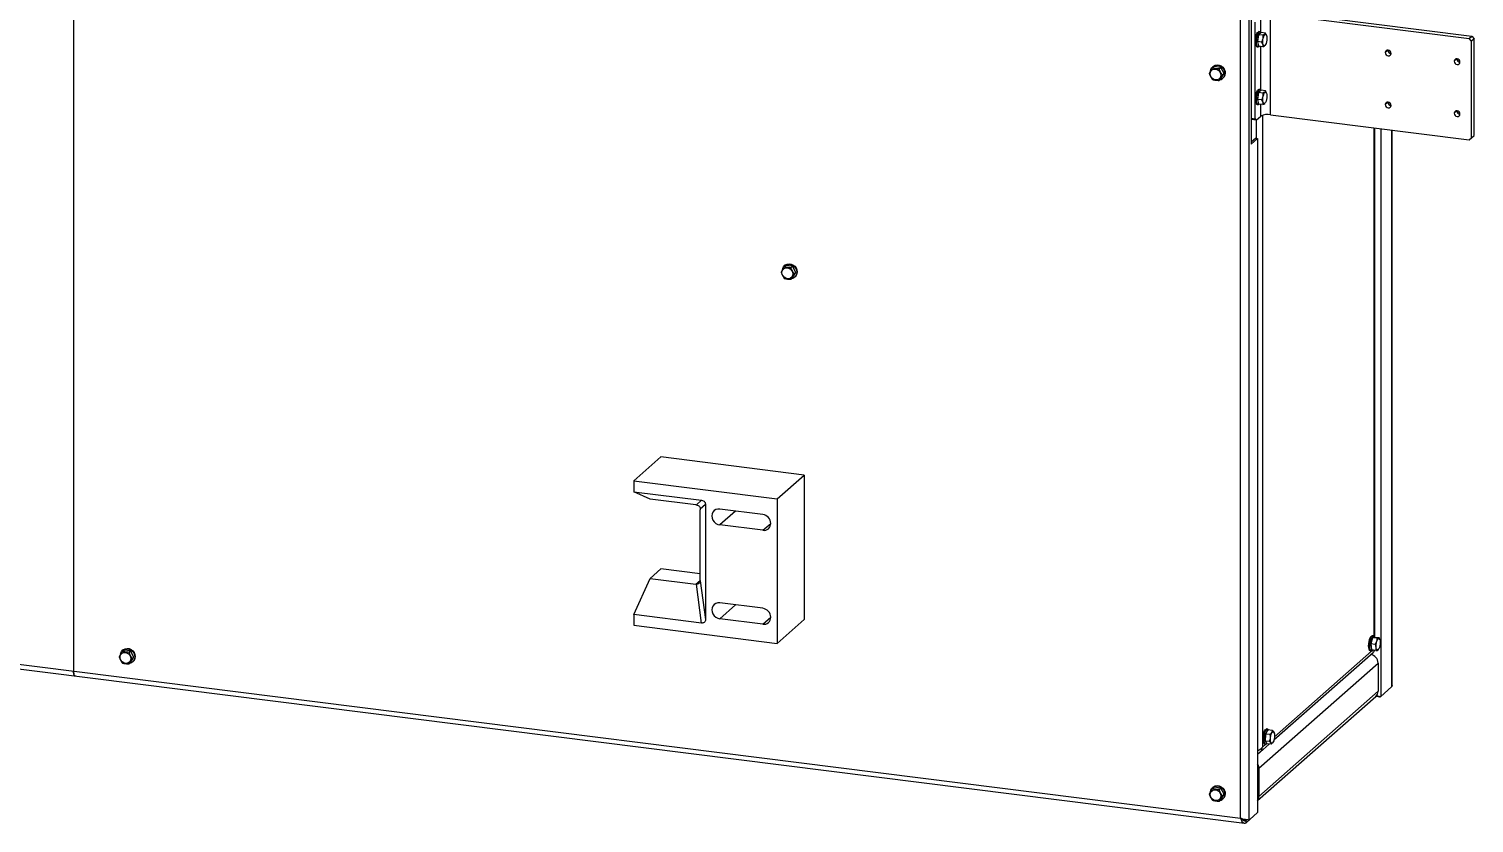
# Paper-space layout '_Dimetrico' of a CAD drawing. Header units: millimetres. Extents: x -872 to 994, y -625 to 651.
# Drawn here: x 52 to 994, y -625 to -107 of the extents above; entities that cross this region are included whole.
import ezdxf

# ---------------------------------------------------------------- set-up
doc = ezdxf.new("R2010")
doc.units = ezdxf.units.MM

psp = doc.layouts.new('_Dimetrico')

# ---------------------------------------------------------------- linework, layer by layer
at = {"color": 7, "linetype": 'Continuous', "lineweight": 25}
for p, q in [((80.75, 444.34), (80.75, -525.81)), ((847.51, -622.97), (847.51, 351.5)), ((841.71, -621.68), (841.71, 348.47)), ((848.75, -87.5), (848.75, -181.78)), ((851.46, -165.25), (851.46, -102.08)), ((854.99, -108.59), (854.99, -97.55)), ((861.44, -162.58), (861.44, -96.58)), ((861.44, -96.58), (990.99, -112.9)), ((863.21, -95.02), (992.76, -111.34)), ((853.63, -110.35), (852.81, -114.84)), ((855.26, -108.91), (853.63, -110.35)), ((856.43, -110.71), (853.63, -110.35)), ((854.6, -108.38), (853.85, -108.29)), ((858.06, -109.26), (855.26, -108.91)), ((858.77, -110.76), (858.06, -109.26)), ((858.85, -110.97), (858.79, -110.76)), ((990.99, -112.9), (992.76, -111.34)), ((992.4, -114.49), (990.99, -112.9)), ((994.16, -112.93), (992.4, -114.49)), ((992.76, -111.34), (994.16, -112.93)), ((994.16, -176.1), (994.16, -112.93)), ((851.46, -114.81), (852.21, -114.9)), ((852.6, -118.21), (853.35, -118.3)), ((855.62, -115.2), (852.81, -114.84)), ((852.81, -114.84), (853.63, -117.89)), ((856.43, -118.25), (853.63, -117.89)), ((854.99, -146.31), (854.99, -118.07)), ((856.39, -114.99), (855.62, -115.2)), ((857.9, -117.2), (858.1, -116.85)), ((938.04, -120.48), (936.27, -122.03)), ((938.04, -120.48), (938.04, -120.37)), ((992.4, -177.66), (992.4, -114.49)), ((823.53, -132.08), (824.59, -131.14)), ((823.9, -131.03), (823.62, -131.28)), ((828.91, -131.69), (824.59, -131.14)), ((827.85, -132.62), (828.91, -131.69)), ((831.07, -135.73), (828.91, -131.69)), ((982.94, -126.13), (981.17, -127.69)), ((982.94, -126.13), (982.94, -126.03)), ((822, -135.83), (821.37, -135.58)), ((827.85, -140.16), (828.91, -139.23)), ((828.91, -139.23), (831.07, -135.73)), ((829.02, -136.72), (830.01, -136.66)), ((830.01, -136.66), (831.07, -135.73)), ((830.23, -138.78), (830.52, -138.53)), ((831.13, -137.85), (830.52, -138.53)), ((831.13, -137.85), (830.84, -138.1)), ((853.63, -148.06), (852.81, -152.56)), ((855.26, -146.62), (853.63, -148.06)), ((856.43, -148.42), (853.63, -148.06)), ((854.6, -146.1), (853.85, -146)), ((858.06, -146.98), (855.26, -146.62)), ((858.77, -148.47), (858.06, -146.98)), ((858.85, -148.68), (858.79, -148.47)), ((851.46, -152.52), (852.21, -152.62)), ((852.6, -155.92), (853.35, -156.02)), ((855.62, -152.91), (852.81, -152.56)), ((852.81, -152.56), (853.63, -155.61)), ((856.43, -155.96), (853.63, -155.61)), ((854.99, -163.54), (854.99, -155.78)), ((856.39, -152.7), (855.62, -152.91)), ((857.9, -154.91), (858.1, -154.57)), ((938.04, -154.42), (936.27, -155.98)), ((938.04, -154.42), (938.04, -154.32)), ((982.94, -160.07), (981.17, -161.63)), ((982.94, -160.07), (982.94, -159.97)), ((848.75, -164.91), (851.46, -165.25)), ((851.99, -166.2), (848.75, -165.79)), ((851.46, -165.25), (851.99, -166.2)), ((851.94, -166.19), (851.94, -177.91)), ((851.99, -166.2), (854.99, -163.54)), ((852.28, -177.95), (852.28, -165.94)), ((856.26, -162.92), (856.26, -575.38)), ((861.44, -162.58), (990.99, -178.9)), ((848.75, -180.37), (851.59, -177.86)), ((848.75, -181.78), (852.99, -178.04)), ((851.59, -177.86), (852.99, -178.04)), ((852.99, -178.04), (852.99, -618.14)), ((929.09, -503.25), (929.09, -171.1)), ((929.38, -503.8), (929.38, -171.13)), ((933.4, -171.64), (933.4, -542.23)), ((940.33, -172.51), (940.33, -536.12)), ((940.67, -535.16), (940.67, -172.56)), ((990.99, -178.9), (994.16, -176.1)), ((544.31, -261.89), (545.37, -260.95)), ((544.68, -260.84), (544.4, -261.09)), ((549.69, -261.5), (545.37, -260.95)), ((548.63, -262.43), (549.69, -261.5)), ((551.85, -265.54), (549.69, -261.5)), ((542.78, -265.65), (542.15, -265.39)), ((548.63, -269.98), (549.69, -269.04)), ((549.69, -269.04), (551.85, -265.54)), ((549.8, -266.53), (550.79, -266.48)), ((550.79, -266.48), (551.85, -265.54)), ((551.01, -268.59), (551.3, -268.34)), ((551.9, -267.66), (551.3, -268.34)), ((551.9, -267.66), (551.62, -267.91)), ((463.8, -385.98), (446.12, -401.57)), ((557.34, -397.76), (463.8, -385.98)), ((446.12, -401.57), (446.12, -408.64)), ((446.12, -401.57), (539.67, -413.35)), ((539.67, -413.35), (557.34, -397.76)), ((557.34, -397.76), (557.34, -492.04)), ((-869.79, -408.98), (844.39, -624.95)), ((-869.16, -406.13), (841.71, -621.68)), ((446.12, -408.64), (490.38, -414.22)), ((456.73, -413.43), (446.12, -408.64)), ((486.66, -417.2), (456.73, -413.43)), ((486.96, -417.24), (490.38, -414.22)), ((539.67, -413.35), (539.67, -507.63)), ((492.89, -417.06), (489.47, -420.09)), ((489.47, -466.58), (489.47, -420.38)), ((492.89, -417.06), (492.89, -492.14)), ((530.31, -423.49), (502.25, -419.95)), ((512.54, -421.25), (502.25, -430.32)), ((530.31, -433.86), (502.25, -430.32)), ((530.31, -433.86), (535.46, -429.32)), ((463.8, -459.05), (456.73, -465.28)), ((489.47, -462.28), (463.8, -459.05)), ((446.12, -488.78), (456.73, -465.28)), ((456.73, -465.28), (486.66, -469.05)), ((486.66, -469.05), (489.47, -466.58)), ((490.38, -494.36), (486.96, -469.07)), ((489.47, -466.85), (492.89, -492.14)), ((446.12, -488.78), (446.12, -495.85)), ((490.38, -494.36), (446.12, -488.78)), ((530.31, -484.77), (502.25, -481.24)), ((512.54, -482.53), (502.25, -491.61)), ((446.12, -495.85), (539.67, -507.63)), ((530.31, -495.14), (502.25, -491.61)), ((530.31, -495.14), (535.46, -490.61)), ((539.67, -507.63), (557.34, -492.04)), ((927.97, -503.95), (926.79, -508)), ((929.6, -508.35), (926.79, -508)), ((926.79, -508), (927.18, -511.88)), ((928.52, -502.81), (927.77, -502.72)), ((929.54, -503.78), (927.97, -503.95)), ((930.78, -504.3), (927.97, -503.95)), ((932.35, -504.13), (929.54, -503.78)), ((930.36, -508.38), (929.6, -508.35)), ((932.58, -505.02), (932.35, -504.13)), ((932.76, -505.4), (932.65, -505)), ((111.09, -516.73), (110.45, -516.47)), ((112.61, -512.97), (113.68, -512.04)), ((112.99, -511.92), (112.71, -512.17)), ((118, -512.58), (113.68, -512.04)), ((116.94, -513.52), (118, -512.58)), ((120.16, -516.62), (118, -512.58)), ((118, -520.12), (120.16, -516.62)), ((118.11, -517.61), (119.1, -517.56)), ((119.1, -517.56), (120.16, -516.62)), ((863.66, -570.61), (928.26, -513.64)), ((863.99, -568.56), (927.29, -512.74)), ((925.38, -509.24), (926.12, -509.33)), ((926.52, -512.64), (927.27, -512.73)), ((929.99, -512.24), (927.18, -511.88)), ((931.55, -512.07), (931.67, -511.82)), ((931.64, -511.94), (932.02, -511.28)), ((116.94, -521.06), (118, -520.12)), ((119.32, -519.67), (119.6, -519.42)), ((120.21, -518.75), (119.6, -519.42)), ((120.21, -518.75), (119.93, -518.99)), ((853.78, -589.07), (931.56, -520.47)), ((931.56, -520.47), (931.56, -538.95)), ((940.33, -536.12), (933.4, -542.23)), ((852.99, -610.27), (930.14, -542.24)), ((853.78, -607.55), (931.56, -538.95)), ((930.21, -542.17), (932.41, -542.44)), ((859.74, -564.08), (858.19, -566.83)), ((859.57, -563.61), (858.83, -563.52)), ((862.55, -564.43), (859.74, -564.08)), ((854.62, -578.58), (860.53, -573.37)), ((856.26, -575.38), (858.35, -573.54)), ((856.43, -570.04), (857.18, -570.13)), ((857.58, -573.44), (858.32, -573.54)), ((858.19, -566.83), (857.87, -571.38)), ((860.67, -571.74), (857.87, -571.38)), ((857.87, -571.38), (859.09, -573.19)), ((861, -567.18), (858.19, -566.83)), ((861.9, -573.54), (859.09, -573.19)), ((861.43, -571.28), (860.67, -571.74)), ((861.9, -573.54), (862.96, -572.27)), ((862.97, -572.28), (863.08, -572.09)), ((863.82, -566.2), (863.71, -565.81)), ((852.99, -577.85), (853.63, -577.46)), ((852.99, -579.96), (854.41, -578.71)), ((853.78, -589.07), (853.78, -607.55)), ((823.53, -602.54), (824.59, -601.6)), ((823.9, -601.49), (823.62, -601.74)), ((828.91, -602.15), (824.59, -601.6)), ((827.85, -603.08), (828.91, -602.15)), ((831.07, -606.19), (828.91, -602.15)), ((822, -606.3), (821.37, -606.04)), ((827.85, -610.62), (828.91, -609.69)), ((828.91, -609.69), (831.07, -606.19)), ((829.02, -607.18), (830.01, -607.13)), ((830.01, -607.13), (831.07, -606.19)), ((830.23, -609.24), (830.52, -608.99)), ((831.13, -608.31), (830.52, -608.99)), ((831.13, -608.31), (830.84, -608.56)), ((845.44, -624.79), (852.99, -618.14)), ((845.44, -623.38), (843.86, -623.18)), ((845.44, -623.38), (846.04, -622.85)), ((845.44, -624.79), (845.44, -623.38))]:
    psp.add_line(p, q, dxfattribs=at)
at = {"color": 7, "linetype": 'Continuous', "lineweight": 25, "flags": 128}
for points in [[(851.46, -114.81), (851.53, -113.42), (851.74, -112.01), (852.07, -110.71), (852.49, -109.61), (852.97, -108.81), (853.48, -108.36), (853.85, -108.29)], [(852.21, -114.9), (852.28, -113.51), (852.49, -112.11), (852.82, -110.8), (853.24, -109.7), (853.72, -108.9), (854.23, -108.46), (854.71, -108.41), (855.13, -108.76), (855.24, -108.93)], [(856.39, -114.99), (856.45, -113.83), (856.64, -112.68), (856.94, -111.64), (857.31, -110.81), (857.72, -110.28), (858.13, -110.09), (858.5, -110.26), (858.79, -110.79), (858.98, -111.61), (859.04, -112.64)], [(859.04, -112.64), (858.98, -113.8), (858.79, -114.95), (858.5, -115.99), (858.13, -116.82), (857.72, -117.35), (857.31, -117.54), (856.94, -117.37), (856.64, -116.84), (856.45, -116.02), (856.39, -114.99)], [(852.6, -118.21), (852.49, -118.19), (852.07, -117.83), (851.74, -117.11), (851.53, -116.07), (851.46, -114.81)], [(854.08, -117.95), (853.72, -118.23), (853.24, -118.28), (852.82, -117.93), (852.49, -117.2), (852.28, -116.17), (852.21, -114.9)], [(940.01, -122.51), (939.87, -121.77), (939.47, -121.1), (938.86, -120.62), (938.14, -120.38), (937.43, -120.44), (936.82, -120.77), (936.41, -121.33), (936.27, -122.03)], [(936.27, -122.03), (936.41, -122.77), (936.82, -123.44), (937.43, -123.92), (938.14, -124.16), (938.86, -124.1), (939.47, -123.77), (939.87, -123.21), (940.01, -122.51)], [(823.01, -131.96), (823.89, -131.06), (825.02, -130.49), (826.3, -130.28), (827.63, -130.46), (828.9, -131), (830.02, -131.88), (830.88, -133.01), (831.42, -134.3), (831.6, -135.65), (831.4, -136.95), (830.84, -138.1)], [(823.9, -131.03), (824.17, -130.81), (825.3, -130.24), (826.58, -130.03), (827.91, -130.21), (829.18, -130.75), (830.3, -131.63), (831.16, -132.76), (831.71, -134.05), (831.89, -135.4), (831.69, -136.71), (831.13, -137.85)], [(984.91, -128.16), (984.77, -127.42), (984.37, -126.76), (983.76, -126.28), (983.04, -126.04), (982.33, -126.09), (981.72, -126.43), (981.31, -126.99), (981.17, -127.69)], [(981.17, -127.69), (981.31, -128.43), (981.72, -129.09), (982.33, -129.58), (983.04, -129.81), (983.76, -129.76), (984.37, -129.43), (984.77, -128.87), (984.91, -128.16)], [(822, -135.83), (822.17, -134.76), (822.67, -133.84), (823.45, -133.15), (824.43, -132.77), (825.51, -132.74), (826.6, -133.05), (827.58, -133.67), (828.35, -134.55), (828.85, -135.6), (829.02, -136.72)], [(829.02, -136.72), (828.85, -137.79), (828.35, -138.71), (827.58, -139.4), (826.6, -139.78), (825.51, -139.81), (824.43, -139.5), (823.45, -138.88), (822.67, -138), (822.17, -136.95), (822, -135.83)], [(822.29, -133.86), (822.45, -133.1), (823.01, -131.96)], [(851.46, -152.52), (851.53, -151.13), (851.74, -149.72), (852.07, -148.42), (852.49, -147.32), (852.97, -146.52), (853.48, -146.07), (853.85, -146)], [(852.21, -152.62), (852.28, -151.22), (852.49, -149.82), (852.82, -148.51), (853.24, -147.42), (853.72, -146.61), (854.23, -146.17), (854.71, -146.12), (855.13, -146.47), (855.24, -146.64)], [(856.39, -152.7), (856.45, -151.55), (856.64, -150.39), (856.94, -149.35), (857.31, -148.52), (857.72, -147.99), (858.13, -147.8), (858.5, -147.98), (858.79, -148.5), (858.98, -149.32), (859.04, -150.36)], [(859.04, -150.36), (858.98, -151.51), (858.79, -152.66), (858.5, -153.7), (858.13, -154.53), (857.72, -155.07), (857.31, -155.25), (856.94, -155.08), (856.64, -154.55), (856.45, -153.73), (856.39, -152.7)], [(852.6, -155.92), (852.49, -155.9), (852.07, -155.55), (851.74, -154.82), (851.53, -153.79), (851.46, -152.52)], [(854.08, -155.66), (853.72, -155.94), (853.24, -155.99), (852.82, -155.64), (852.49, -154.92), (852.28, -153.88), (852.21, -152.62)], [(940.01, -156.45), (939.87, -155.71), (939.47, -155.04), (938.86, -154.56), (938.14, -154.33), (937.43, -154.38), (936.82, -154.71), (936.41, -155.27), (936.27, -155.98)], [(936.27, -155.98), (936.41, -156.72), (936.82, -157.38), (937.43, -157.86), (938.14, -158.1), (938.86, -158.04), (939.47, -157.71), (939.87, -157.15), (940.01, -156.45)], [(984.91, -162.1), (984.77, -161.36), (984.37, -160.7), (983.76, -160.22), (983.04, -159.98), (982.33, -160.04), (981.72, -160.37), (981.31, -160.93), (981.17, -161.63)], [(981.17, -161.63), (981.31, -162.37), (981.72, -163.03), (982.33, -163.52), (983.04, -163.75), (983.76, -163.7), (984.37, -163.37), (984.77, -162.81), (984.91, -162.1)], [(542.78, -265.65), (542.95, -264.57), (543.45, -263.65), (544.23, -262.97), (545.21, -262.59), (546.29, -262.55), (547.38, -262.86), (548.36, -263.49), (549.13, -264.37), (549.63, -265.42), (549.8, -266.53)], [(543.07, -263.67), (543.23, -262.92), (543.79, -261.77)], [(543.79, -261.77), (544.67, -260.87), (545.8, -260.3), (547.08, -260.09), (548.41, -260.27), (549.68, -260.82), (550.8, -261.69), (551.66, -262.82), (552.2, -264.11), (552.38, -265.47), (552.18, -266.77), (551.62, -267.91)], [(544.68, -260.84), (544.95, -260.62), (546.08, -260.05), (547.36, -259.84), (548.69, -260.02), (549.96, -260.57), (551.08, -261.44), (551.94, -262.57), (552.49, -263.86), (552.67, -265.22), (552.47, -266.52), (551.9, -267.66)], [(549.8, -266.53), (549.63, -267.6), (549.13, -268.53), (548.36, -269.21), (547.38, -269.59), (546.29, -269.63), (545.21, -269.32), (544.23, -268.69), (543.45, -267.81), (542.95, -266.76), (542.78, -265.65)], [(502.25, -419.95), (500.92, -419.96), (499.68, -420.32), (498.61, -421.01), (497.79, -421.99), (497.28, -423.17), (497.1, -424.49), (497.28, -425.86), (497.79, -427.17), (498.61, -428.35), (499.68, -429.31), (500.92, -429.98), (502.25, -430.32)], [(502.25, -481.24), (500.92, -481.25), (499.68, -481.61), (498.61, -482.3), (497.79, -483.27), (497.28, -484.45), (497.1, -485.77), (497.28, -487.14), (497.79, -488.45), (498.61, -489.63), (499.68, -490.59), (500.92, -491.26), (502.25, -491.61)], [(925.38, -509.24), (925.45, -507.85), (925.66, -506.44), (925.99, -505.14), (926.41, -504.04), (926.89, -503.24), (927.4, -502.79), (927.77, -502.72)], [(926.12, -509.33), (926.2, -507.94), (926.4, -506.54), (926.73, -505.23), (927.16, -504.13), (927.64, -503.33), (928.14, -502.89), (928.63, -502.84), (929.05, -503.19), (929.34, -503.8)], [(932.91, -508.11), (932.73, -509.27), (932.45, -510.33), (932.08, -511.18), (931.67, -511.75), (931.26, -511.97), (930.89, -511.83), (930.58, -511.34), (930.39, -510.54), (930.31, -509.52), (930.36, -508.38)], [(930.36, -508.38), (930.54, -507.22), (930.82, -506.16), (931.18, -505.31), (931.59, -504.74), (932, -504.52), (932.38, -504.66), (932.68, -505.15), (932.88, -505.95), (932.96, -506.97), (932.91, -508.11)], [(111.09, -516.73), (111.26, -515.66), (111.76, -514.73), (112.53, -514.05), (113.51, -513.67), (114.6, -513.63), (115.68, -513.94), (116.66, -514.57), (117.44, -515.45), (117.94, -516.5), (118.11, -517.61)], [(118.11, -517.61), (117.94, -518.68), (117.44, -519.61), (116.66, -520.29), (115.68, -520.67), (114.6, -520.71), (113.51, -520.4), (112.53, -519.77), (111.76, -518.89), (111.26, -517.84), (111.09, -516.73)], [(111.37, -514.75), (111.53, -514), (112.1, -512.85)], [(112.1, -512.85), (112.98, -511.95), (114.1, -511.38), (115.38, -511.17), (116.71, -511.35), (117.99, -511.9), (119.1, -512.77), (119.97, -513.9), (120.51, -515.2), (120.69, -516.55), (120.49, -517.85), (119.93, -518.99)], [(112.99, -511.92), (113.26, -511.71), (114.38, -511.13), (115.66, -510.92), (117, -511.1), (118.27, -511.65), (119.38, -512.52), (120.25, -513.65), (120.79, -514.95), (120.97, -516.3), (120.77, -517.6), (120.21, -518.75)], [(926.52, -512.64), (926.41, -512.62), (925.99, -512.26), (925.66, -511.54), (925.45, -510.5), (925.38, -509.24)], [(928.28, -512.02), (928.14, -512.22), (927.64, -512.66), (927.16, -512.71), (926.73, -512.36), (926.4, -511.63), (926.2, -510.6), (926.12, -509.33)], [(80.75, -525.81), (80.78, -526.61), (80.87, -527.33), (81.02, -527.93), (81.22, -528.4), (81.46, -528.71), (81.73, -528.86), (81.78, -528.87)], [(81.78, -528.87), (81.73, -528.86), (81.46, -528.71), (81.22, -528.4), (81.02, -527.93), (80.87, -527.33), (80.78, -526.61), (80.75, -525.81)], [(856.43, -570.04), (856.5, -568.65), (856.71, -567.24), (857.04, -565.94), (857.47, -564.84), (857.95, -564.04), (858.45, -563.59), (858.83, -563.52)], [(857.18, -570.13), (857.25, -568.74), (857.46, -567.34), (857.79, -566.03), (858.21, -564.94), (858.7, -564.13), (859.2, -563.69), (859.68, -563.64), (860.11, -563.99), (860.2, -564.14)], [(861.43, -571.28), (861.36, -570.25), (861.43, -569.1), (861.61, -567.95), (861.9, -566.9), (862.27, -566.06), (862.68, -565.52), (863.09, -565.32), (863.46, -565.49), (863.76, -566), (863.95, -566.81)], [(857.58, -573.44), (857.47, -573.42), (857.04, -573.06), (856.71, -572.34), (856.5, -571.31), (856.43, -570.04)], [(859.08, -573.17), (858.7, -573.46), (858.21, -573.51), (857.79, -573.16), (857.46, -572.44), (857.25, -571.4), (857.18, -570.13)], [(863.95, -566.81), (864.02, -567.84), (863.96, -568.99), (863.77, -570.15), (863.48, -571.19), (863.11, -572.03), (862.7, -572.57), (862.29, -572.77), (861.92, -572.61), (861.62, -572.09), (861.43, -571.28)], [(822, -606.3), (822.17, -605.22), (822.67, -604.3), (823.45, -603.61), (824.43, -603.24), (825.51, -603.2), (826.6, -603.51), (827.58, -604.13), (828.35, -605.02), (828.85, -606.06), (829.02, -607.18)], [(822.29, -604.32), (822.45, -603.56), (823.01, -602.42)], [(823.01, -602.42), (823.89, -601.52), (825.02, -600.95), (826.3, -600.74), (827.63, -600.92), (828.9, -601.47), (830.02, -602.34), (830.88, -603.47), (831.42, -604.76), (831.6, -606.11), (831.4, -607.42), (830.84, -608.56)], [(823.9, -601.49), (824.17, -601.27), (825.3, -600.7), (826.58, -600.49), (827.91, -600.67), (829.18, -601.22), (830.3, -602.09), (831.16, -603.22), (831.71, -604.51), (831.89, -605.87), (831.69, -607.17), (831.13, -608.31)], [(829.02, -607.18), (828.85, -608.25), (828.35, -609.17), (827.58, -609.86), (826.6, -610.24), (825.51, -610.28), (824.43, -609.97), (823.45, -609.34), (822.67, -608.46), (822.17, -607.41), (822, -606.3)]]:
    psp.add_lwpolyline(points, dxfattribs=at)
at = {"color": 7, "linetype": 'Continuous', "lineweight": 25}
for centre, radius, start, end in [((861.03, -114.25), 8.12, 159.24756, 180.22751), ((940.2, -120.45), 2.17, 180.66979, 264.86178), ((985.1, -126.11), 2.17, 180.66979, 264.86178), ((827.61, -135.8), 3.97, 281.26344, 324.57956), ((861.03, -151.96), 8.12, 159.24756, 180.22751), ((940.2, -154.39), 2.17, 180.66979, 264.86178), ((985.1, -160.05), 2.17, 180.66979, 264.86178), ((859.6, -172.25), 9.84, 79.22613, 117.8883), ((548.39, -265.61), 3.97, 281.26344, 324.57956), ((529.45, -429.43), 6.01, 1.05871, 81.76054), ((530.98, -429.43), 4.48, 261.39863, 1.42061), ((529.45, -490.72), 6.01, 1.05871, 81.76054), ((530.98, -490.72), 4.48, 261.39863, 1.42061), ((932.09, -508.75), 5.26, 176.60388, 194.81343), ((933.38, -508.3), 6.51, 153.61378, 173.9328), ((925.89, -520.57), 5.68, 1.05871, 81.76054), ((116.7, -516.7), 3.97, 281.26344, 324.57956), ((927.23, -539.02), 4.33, 312.15804, 0.97766), ((866, -569.45), 8.11, 165.46825, 186.45839), ((848.34, -589.11), 5.44, 0.48475, 31.30436), ((827.61, -606.26), 3.97, 281.26344, 324.57956), ((849.33, -607.59), 4.45, 325.29935, 0.59222)]:
    psp.add_arc(centre, radius, start, end, dxfattribs=at)
for points, knots in [([(856.43, -110.71), (856.46, -111.47), (856.52, -113.01), (855.92, -114.47), (855.62, -115.2)], [0, 0, 0, 0, 0.499067, 1, 1, 1, 1]), ([(858.06, -109.26), (857.96, -109.53), (857.75, -110.05), (856.87, -110.49), (856.43, -110.71)], [0, 0, 0, 0, 0.500142, 1, 1, 1, 1]), ([(855.62, -115.2), (855.92, -115.72), (856.52, -116.78), (856.46, -117.76), (856.43, -118.25)], [0, 0, 0, 0, 0.499067, 1, 1, 1, 1]), ([(856.43, -118.25), (856.89, -118.03), (857.59, -117.7), (857.77, -117.3), (857.84, -117.16)], [0, 0, 0, 0, 0.652621, 1, 1, 1, 1]), ([(823.53, -132.08), (823.11, -132.71), (822.26, -133.99), (821.67, -135.05), (821.37, -135.58)], [0, 0, 0, 0, 0.499067, 1, 1, 1, 1]), ([(821.37, -135.58), (821.67, -136.3), (822.26, -137.76), (823.11, -139), (823.53, -139.62)], [0, 0, 0, 0, 0.499067, 1, 1, 1, 1]), ([(827.85, -132.62), (827.07, -132.59), (825.5, -132.52), (824.19, -132.22), (823.53, -132.08)], [0, 0, 0, 0, 0.500142, 1, 1, 1, 1]), ([(823.53, -139.62), (824.19, -139.77), (825.5, -140.06), (827.07, -140.13), (827.85, -140.16)], [0, 0, 0, 0, 0.499858, 1, 1, 1, 1]), ([(830.01, -136.66), (829.59, -136.05), (828.74, -134.81), (828.15, -133.35), (827.85, -132.62)], [0, 0, 0, 0, 0.499067, 1, 1, 1, 1]), ([(827.85, -140.16), (828.15, -139.64), (828.74, -138.58), (829.59, -137.3), (830.01, -136.66)], [0, 0, 0, 0, 0.499067, 1, 1, 1, 1]), ([(856.43, -148.42), (856.46, -149.19), (856.52, -150.72), (855.92, -152.18), (855.62, -152.91)], [0, 0, 0, 0, 0.499067, 1, 1, 1, 1]), ([(858.06, -146.98), (857.96, -147.24), (857.75, -147.76), (856.87, -148.2), (856.43, -148.42)], [0, 0, 0, 0, 0.500142, 1, 1, 1, 1]), ([(855.62, -152.91), (855.92, -153.44), (856.52, -154.5), (856.46, -155.47), (856.43, -155.96)], [0, 0, 0, 0, 0.499067, 1, 1, 1, 1]), ([(856.43, -155.96), (856.89, -155.74), (857.59, -155.41), (857.77, -155.01), (857.84, -154.88)], [0, 0, 0, 0, 0.652621, 1, 1, 1, 1]), ([(544.31, -261.89), (543.89, -262.53), (543.04, -263.8), (542.45, -264.86), (542.15, -265.39)], [0, 0, 0, 0, 0.499067, 1, 1, 1, 1]), ([(548.63, -262.43), (547.85, -262.4), (546.28, -262.33), (544.97, -262.04), (544.31, -261.89)], [0, 0, 0, 0, 0.500142, 1, 1, 1, 1]), ([(550.79, -266.48), (550.37, -265.86), (549.52, -264.62), (548.93, -263.16), (548.63, -262.43)], [0, 0, 0, 0, 0.499067, 1, 1, 1, 1]), ([(542.15, -265.39), (542.44, -266.12), (543.04, -267.58), (543.88, -268.81), (544.31, -269.43)], [0, 0, 0, 0, 0.499067, 1, 1, 1, 1]), ([(544.31, -269.43), (544.97, -269.58), (546.28, -269.87), (547.85, -269.94), (548.63, -269.98)], [0, 0, 0, 0, 0.499858, 1, 1, 1, 1]), ([(548.63, -269.98), (548.93, -269.45), (549.52, -268.39), (550.37, -267.12), (550.79, -266.48)], [0, 0, 0, 0, 0.499067, 1, 1, 1, 1]), ([(490.38, -414.22), (490.76, -414.3), (491.5, -414.48), (492.35, -415.25), (492.82, -416.17), (492.87, -416.77), (492.89, -417.06)], [0, 0, 0, 0, 0.278634, 0.559516, 0.780951, 1, 1, 1, 1]), ([(486.66, -417.2), (486.72, -417.21), (486.81, -417.22), (486.91, -417.23), (486.96, -417.24)], [0, 0, 0, 0, 0.557393, 1, 1, 1, 1]), ([(486.96, -417.24), (487.32, -417.34), (488.07, -417.53), (488.89, -418.3), (489.37, -419.19), (489.44, -419.79), (489.47, -420.09)], [0, 0, 0, 0, 0.273913, 0.56133, 0.78599, 1, 1, 1, 1]), ([(489.47, -420.09), (489.47, -420.14), (489.47, -420.24), (489.47, -420.34), (489.47, -420.38)], [0, 0, 0, 0, 0.562315, 1, 1, 1, 1]), ([(486.96, -469.07), (486.9, -469.07), (486.8, -469.07), (486.71, -469.06), (486.66, -469.05)], [0, 0, 0, 0, 0.562315, 1, 1, 1, 1]), ([(489.47, -466.85), (489.42, -467.17), (489.32, -467.82), (488.66, -468.54), (487.83, -468.96), (487.24, -469.03), (486.96, -469.07)], [0, 0, 0, 0, 0.273913, 0.56133, 0.78599, 1, 1, 1, 1]), ([(489.47, -466.58), (489.47, -466.63), (489.47, -466.73), (489.47, -466.81), (489.47, -466.85)], [0, 0, 0, 0, 0.557393, 1, 1, 1, 1]), ([(492.89, -492.14), (492.86, -492.51), (492.78, -493.25), (492.11, -494.03), (491.26, -494.39), (490.67, -494.37), (490.38, -494.36)], [0, 0, 0, 0, 0.278634, 0.559516, 0.780951, 1, 1, 1, 1]), ([(930.78, -504.3), (930.75, -504.99), (930.69, -506.39), (929.96, -507.7), (929.6, -508.35)], [0, 0, 0, 0, 0.499067, 1, 1, 1, 1]), ([(929.6, -508.35), (929.83, -509.02), (930.29, -510.36), (930.09, -511.61), (929.99, -512.24)], [0, 0, 0, 0, 0.499067, 1, 1, 1, 1]), ([(932.35, -504.13), (932.25, -504.18), (932.06, -504.28), (931.21, -504.29), (930.78, -504.3)], [0, 0, 0, 0, 0.500142, 1, 1, 1, 1]), ([(112.61, -512.97), (112.19, -513.61), (111.35, -514.89), (110.75, -515.94), (110.45, -516.47)], [0, 0, 0, 0, 0.499067, 1, 1, 1, 1]), ([(110.45, -516.47), (110.75, -517.2), (111.34, -518.66), (112.19, -519.89), (112.61, -520.51)], [0, 0, 0, 0, 0.499067, 1, 1, 1, 1]), ([(116.94, -513.52), (116.15, -513.48), (114.59, -513.41), (113.27, -513.12), (112.61, -512.97)], [0, 0, 0, 0, 0.500142, 1, 1, 1, 1]), ([(119.1, -517.56), (118.67, -516.94), (117.83, -515.71), (117.23, -514.25), (116.94, -513.52)], [0, 0, 0, 0, 0.499067, 1, 1, 1, 1]), ([(116.94, -521.06), (117.23, -520.53), (117.83, -519.48), (118.67, -518.2), (119.1, -517.56)], [0, 0, 0, 0, 0.499067, 1, 1, 1, 1]), ([(929.01, -512.11), (929, -512.27), (928.98, -512.9), (928.57, -513.32), (928.26, -513.64)], [0, 0, 0, 0, 0.238321, 1, 1, 1, 1]), ([(929.99, -512.24), (930.41, -512.23), (931.27, -512.22), (931.46, -512.12), (931.55, -512.07)], [0, 0, 0, 0, 0.499858, 1, 1, 1, 1]), ([(112.61, -520.51), (113.27, -520.66), (114.59, -520.95), (116.15, -521.02), (116.94, -521.06)], [0, 0, 0, 0, 0.499858, 1, 1, 1, 1]), ([(940.63, -535.16), (940.64, -535.33), (940.65, -535.75), (940.45, -535.98), (940.33, -536.12)], [0, 0, 0, 0, 0.413361, 1, 1, 1, 1]), ([(940.33, -536.12), (940.49, -535.94), (940.69, -535.73), (940.64, -535.33), (940.63, -535.26)], [0, 0, 0, 0, 0.826215, 1, 1, 1, 1]), ([(933.4, -542.23), (933.19, -542.34), (932.74, -542.57), (931.69, -542.32), (930.91, -541.86), (930.55, -541.65)], [0, 0, 0, 0, 0.317956, 0.684915, 1, 1, 1, 1]), ([(930.56, -541.65), (930.75, -541.78), (931.3, -542.14), (932.11, -542.42), (932.92, -542.52), (933.25, -542.32), (933.4, -542.23)], [0, 0, 0, 0, 0.169589, 0.478441, 0.753443, 1, 1, 1, 1]), ([(862.55, -564.43), (862.46, -564.91), (862.27, -565.87), (861.42, -566.75), (861, -567.18)], [0, 0, 0, 0, 0.499858, 1, 1, 1, 1]), ([(863.64, -565.83), (863.61, -565.69), (863.53, -565.25), (862.94, -564.76), (862.55, -564.43)], [0, 0, 0, 0, 0.345192, 1, 1, 1, 1]), ([(861, -567.18), (861.11, -567.96), (861.34, -569.52), (860.9, -571), (860.67, -571.74)], [0, 0, 0, 0, 0.499067, 1, 1, 1, 1]), ([(860.67, -571.74), (861.05, -572.06), (861.79, -572.7), (861.86, -573.26), (861.9, -573.54)], [0, 0, 0, 0, 0.499067, 1, 1, 1, 1]), ([(856.26, -575.38), (855.98, -575.74), (855.44, -576.44), (854.19, -577.22), (853.3, -577.54), (852.99, -577.66)], [0, 0, 0, 0, 0.395044, 0.790089, 1, 1, 1, 1]), ([(852.99, -579.52), (853.01, -579.52), (853.64, -579.42), (854.68, -578.62), (855.87, -577.21), (856.13, -575.99), (856.26, -575.38)], [0, 0, 0, 0, 0.010959, 0.340639, 0.67032, 1, 1, 1, 1]), ([(823.53, -602.54), (823.11, -603.18), (822.26, -604.45), (821.67, -605.51), (821.37, -606.04)], [0, 0, 0, 0, 0.499067, 1, 1, 1, 1]), ([(827.85, -603.08), (827.07, -603.05), (825.5, -602.98), (824.19, -602.68), (823.53, -602.54)], [0, 0, 0, 0, 0.500142, 1, 1, 1, 1]), ([(830.01, -607.13), (829.59, -606.51), (828.74, -605.27), (828.15, -603.81), (827.85, -603.08)], [0, 0, 0, 0, 0.499067, 1, 1, 1, 1]), ([(821.37, -606.04), (821.67, -606.77), (822.26, -608.22), (823.11, -609.46), (823.53, -610.08)], [0, 0, 0, 0, 0.499067, 1, 1, 1, 1]), ([(823.53, -610.08), (824.19, -610.23), (825.5, -610.52), (827.07, -610.59), (827.85, -610.62)], [0, 0, 0, 0, 0.499858, 1, 1, 1, 1]), ([(827.85, -610.62), (828.15, -610.1), (828.74, -609.04), (829.59, -607.77), (830.01, -607.13)], [0, 0, 0, 0, 0.499067, 1, 1, 1, 1]), ([(842.72, -622.05), (842.76, -622.13), (843.01, -622.58), (843.61, -623.13), (844.49, -623.55), (845.13, -623.43), (845.44, -623.38)], [0, 0, 0, 0, 0.068975, 0.379316, 0.689658, 1, 1, 1, 1])]:
    psp.add_open_spline(points, degree=3, knots=knots, dxfattribs=at)
for points in [[(847.51, -622.97), (847.24, -622.97), (846.69, -622.96), (845.19, -622.76), (843.44, -622.37), (842.28, -621.91), (841.71, -621.68)], [(841.71, -621.68), (841.91, -622.24), (842.32, -623.35), (843.22, -624.5), (844.28, -625.08), (845.06, -624.89), (845.44, -624.79)]]:
    psp.add_open_spline(points, degree=3, dxfattribs=at)

doc.saveas('drawing.dxf')
